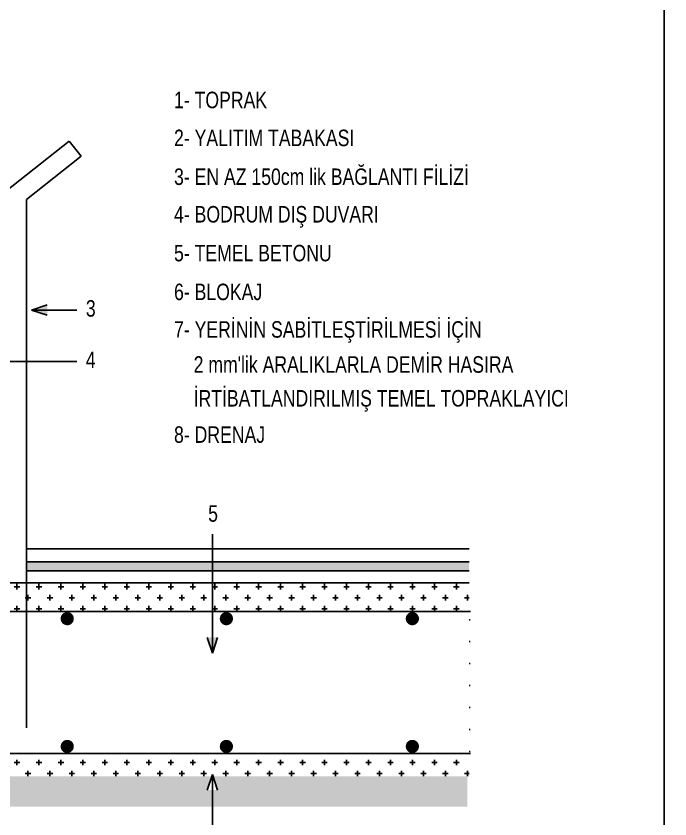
# Model space of a CAD drawing. Header units: millimetres. Extents: x 1052 to 8611, y 971 to 4548.
# Drawn here: x 2820.6 to 3063.1, y 1865.4 to 2163.1 of the extents above; entities that cross this region are included whole.
import ezdxf

# ---------------------------------------------------------------- set-up
doc = ezdxf.new("R2010")
doc.units = ezdxf.units.MM
doc.linetypes.add('DASHED', pattern=[19.05, 12.7, -6.35])
doc.linetypes.add('SOLID_LINE', pattern=[0])
for name, color, linetype in [('AHAT', 3, 'Continuous'), ('KIRMIM', 1, 'Continuous'), ('MIMARI', 2, 'SOLID_LINE'), ('YAZI', 8, 'Continuous')]:
    doc.layers.add(name, color=color, linetype=linetype)
doc.styles.add('2', font='wturkce.shx', dxfattribs={"height": 0.2})

msp = doc.modelspace()

# ---------------------------------------------------------------- hatches: boundary and pattern name
at = {"layer": 'KIRMIM', "linetype": 'Continuous'}
h = msp.add_hatch(dxfattribs=at)
h.set_pattern_fill('AR-B816C,_I', color=256, scale=0.162974, style=2)
h.set_pattern_definition([(0, (-3756.0773, -631.6706), (1.30379178, 1.30379178), [2.5464683, -0.06111524]), (0, (-3757.3811, -631.6095), (1.30379178, 1.30379178), [2.5464683, -0.06111524]), (90, (-3756.0773, -631.6706), (-1.30379178, 1.30379178), [-1.364907, 1.24267654]), (90, (-3756.1384, -631.6706), (-1.30379178, 1.30379178), [-1.364907, 1.24267654])])
h.paths.add_polyline_path([(2988.633, 1960.654), (2824.53, 1960.654), (2824.53, 1957.395), (2988.633, 1957.395)])
h = msp.add_hatch(dxfattribs=at)
h.set_pattern_fill('AR-CONC,_I', color=256, scale=1.62974, style=2)
h.set_pattern_definition([(50, (-3756.077, -656.332), (11.689474, -1.022696), [1.222305, -13.445353]), (355, (-3756.077, -656.332), (-2.261286, 12.258774), [0.977844, -10.756282]), (100.4514, (-3755.103, -656.417), (9.428197, 11.23607), [1.0388, -11.426792]), (46.1842, (-3756.077, -653.072), (17.39325, -2.69753), [1.833457, -20.16803]), (96.6356, (-3754.628, -653.297), (15.23257, 15.875586), [1.5582, -17.140185]), (351.1842, (-3756.077, -653.072), (15.232557, 15.8756), [1.466766, -16.134423]), (21, (-3754.448, -653.887), (9.728031, -6.56164), [1.222305, -13.445353]), (326, (-3754.448, -653.887), (3.965407, 11.818058), [0.977844, -10.756282]), (71.4514, (-3753.637, -654.434), (13.693442, 5.256408), [1.0388, -11.426792]), (37.5, (-3756.0773, -656.3317), (0.198174, 5.4253034), [0, -10.625903, 0, -10.919256, 0, -10.7970257]), (7.5, (-3756.0773, -656.3317), (4.2873488, 6.4278844), [0, -6.225606, 0, -10.381442, 0, -4.115093]), (327.5, (-3759.7116, -656.3317), (8.6999163, -0.3675857), [0, -4.074349, 0, -12.71197, 0, -16.867806]), (317.5, (-3761.341, -656.332), (9.504417, 1.631451), [0, -5.296654, 0, -8.442052, 0, -11.978587])])
edge = h.paths.add_edge_path()
edge.add_line((2709.871, 1869.91), (2666.154, 1869.91))
edge.add_line((2666.154, 1869.91), (2666.154, 1958.466))
edge.add_line((2666.154, 1958.466), (2709.871, 1958.466))
edge.add_line((2709.871, 1958.466), (2709.871, 1881.184))
edge.add_line((2706.374, 1869.91), (2987.989, 1869.91))
edge.add_line((2987.989, 1869.91), (2987.989, 1881.184))
edge.add_line((2987.989, 1881.184), (2709.871, 1881.184))
h = msp.add_hatch(dxfattribs=at)
h.set_pattern_fill('CROSS,_I', color=256, scale=16.297397, style=2)
h.set_pattern_definition([(0, (-3756.0773, -631.6706), (4.0743493, 4.0743493), [2.0371747, -6.111524]), (90, (-3755.0587, -632.6892), (-4.0743493, 4.0743493), [2.0371747, -6.111524])])
h.paths.add_polyline_path([(2709.47, 1952.859), (2988.633, 1952.859), (2988.633, 1881.07), (2709.47, 1881.07)])
edge = h.paths.add_edge_path()
edge.add_line((2716.161, 1942.225), (2989.119, 1942.225))
edge.add_line((2716.161, 1942.225), (2716.161, 1889.647))
edge.add_line((2716.161, 1889.647), (2989.119, 1889.647))
at = {"layer": 'MIMARI', "linetype": 'Continuous'}
for points in [[(2832.147, 2052.115), (2832.147, 2055.964), (2826.371, 2054.04)], [(2895.369, 1932.642), (2891.52, 1932.642), (2893.445, 1926.866)], [(2895.369, 1876.068), (2891.52, 1876.068), (2893.445, 1881.843)]]:
    msp.add_hatch(color=256, dxfattribs=at).paths.add_polyline_path(points)

# ---------------------------------------------------------------- linework, layer by layer
at = {"layer": 'AHAT', "linetype": 'Continuous'}
for p, q in [((2816.667, 2097.984), (2840.338, 2116.707)), ((2840.338, 2116.707), (2844.769, 2111.104)), ((2824.53, 2095.096), (2844.769, 2111.104)), ((2824.53, 2095.096), (2824.53, 1899.175)), ((2824.53, 1960.654), (2824.53, 1957.395)), ((2716.161, 1942.225), (2989.119, 1942.225)), ((2716.161, 1889.647), (2989.119, 1889.647))]:
    msp.add_line(p, q, dxfattribs=at)
at = {"layer": 'AHAT', "linetype": 'Continuous', "const_width": 2.445}
for points in [[(2838.357, 1939.627, 1), (2840.802, 1939.627, 1)], [(2897.391, 1939.627, 1), (2899.836, 1939.627, 1)], [(2966.361, 1939.627, 1), (2968.806, 1939.627, 1)], [(2838.357, 1892.245, -1), (2840.802, 1892.245, -1)], [(2897.391, 1892.245, -1), (2899.836, 1892.245, -1)], [(2966.361, 1892.245, -1), (2968.806, 1892.245, -1)]]:
    msp.add_lwpolyline(points, format="xyb", close=True, dxfattribs=at)
at = {"layer": 'MIMARI', "linetype": 'Continuous'}
for p, q in [((2826.371, 2054.04), (2832.147, 2055.964)), ((2826.371, 2054.04), (2843.103, 2054.04)), ((2826.371, 2054.04), (2832.147, 2052.115)), ((2807.789, 2034.991), (2843.103, 2034.991)), ((2893.445, 1926.866), (2893.445, 1971.013)), ((2824.53, 1965.543), (2988.633, 1965.543)), ((2824.53, 1960.654), (2988.633, 1960.654)), ((2824.53, 1957.395), (2988.633, 1957.395)), ((2893.445, 1926.866), (2891.52, 1932.642)), ((2893.445, 1926.866), (2895.369, 1932.642)), ((2893.445, 1881.843), (2891.52, 1876.068)), ((2893.445, 1881.843), (2893.445, 1837.696)), ((2893.445, 1881.843), (2895.369, 1876.068))]:
    msp.add_line(p, q, dxfattribs=at)
at = {"layer": 'MIMARI', "linetype": 'DASHED', "ltscale": 100}
msp.add_line((2709.47, 1952.859), (2988.633, 1952.859), dxfattribs=at)
at = {"layer": 'YAZI'}
for points in [[(3060.948, 2262.808), (3474.529, 2262.808), (3474.529, 1707.683), (3060.948, 1707.683)], [(2651.296, 2172.267), (3060.948, 2172.267), (3060.948, 1707.683), (2651.296, 1707.683)]]:
    msp.add_lwpolyline(points, close=True, dxfattribs=at)

# ---------------------------------------------------------------- texts
at = {"layer": 'YAZI', "linetype": 'Continuous', "style": '2', "width": 0.8}
for s, height, p in [('1- TOPRAK', 6.1115, (2879.193, 2128.918)), ('2- YALITIM TABAKASI', 6.11152, (2879.193, 2114.841)), ('3- EN AZ 150cm lik BAĞLANTI FİLİZİ', 6.11152, (2879.193, 2100.451)), ('4- BODRUM DIŞ DUVARI', 6.11152, (2879.193, 2086.525)), ('5- TEMEL BETONU', 6.11152, (2879.193, 2072.134)), ('6- BLOKAJ', 6.1115, (2879.193, 2057.744)), ('3', 6.112, (2846.489, 2051.622)), ('7- YERİNİN SABİTLEŞTİRİLMESİ İÇİN', 6.11152, (2879.193, 2043.817)), ('4', 6.112, (2846.489, 2032.574)), ("    2 mm'lik ARALIKLARLA DEMİR HASIRA", 6.11152, (2879.193, 2030.819)), ('    İRTİBATLANDIRILMIŞ TEMEL TOPRAKLAYICI', 6.11152, (2879.193, 2018.286)), ('8- DRENAJ', 6.1115, (2879.193, 2004.824)), ('5', 6.112, (2891.848, 1975.567))]:
    msp.add_text(s, height=height, dxfattribs=at).set_placement(p)

doc.saveas('drawing.dxf')
